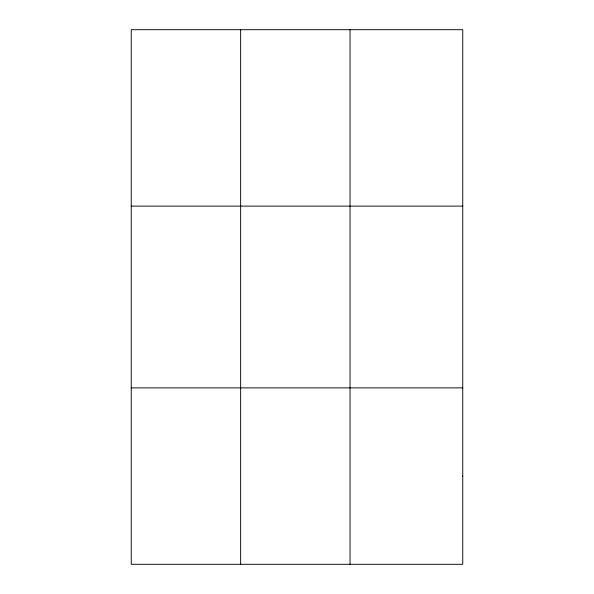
<?xml version="1.0" encoding="UTF-8"?>
<svg xmlns="http://www.w3.org/2000/svg" width="594" height="594" viewBox="0 0 594 594"><rect width="100%" height="100%" fill="white"/><g stroke="black" fill="none" stroke-linecap="round" stroke-linejoin="round"><path stroke-width="0.89" d="M240.644 29.7L240.644 564.3M350.037 29.7L350.037 564.3M131.252 206.118L462.748 206.118M131.252 387.882L462.748 387.882M462.748 476.091L462.748 564.3L131.252 564.3L131.252 29.7L462.748 29.7L462.748 476.091"/></g></svg>
